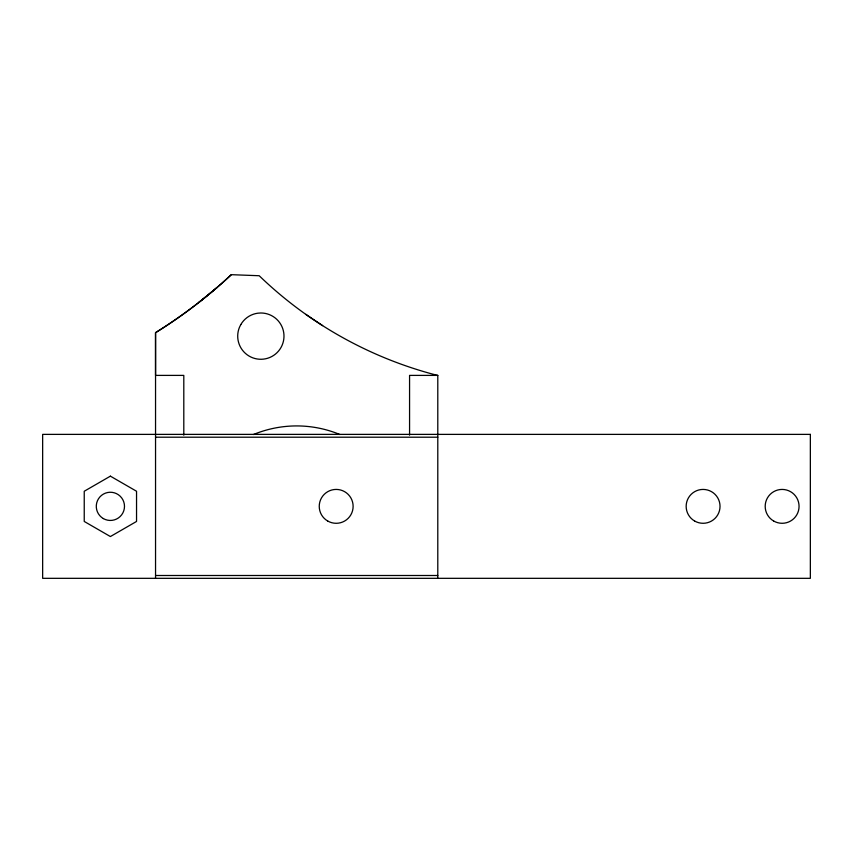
<?xml version="1.0" encoding="UTF-8"?>
<svg xmlns="http://www.w3.org/2000/svg" width="853" height="853" viewBox="0 0 853 853"><rect width="100%" height="100%" fill="white"/><g stroke="black" fill="none" stroke-linecap="round" stroke-linejoin="round"><path stroke-width="1.28" d="M155.545 578.323L155.545 332.67C182.595 315.823 208.004 296.386 231.323 274.677L259.195 275.732A400.473 400.473 0 0 0 433.164 374.264L437.792 375.395L437.792 578.323M198.76 302.452L217.11 287.461M437.792 375.395L409.568 375.395L409.568 435.179M155.545 437.205L437.792 437.205M155.545 575.498L437.792 575.498M305.832 314.373L322.605 325.633M183.8 435.179L183.8 375.395L155.545 375.395L155.534 332.67A483.214 483.214 0 0 0 231.323 274.677M253.48 434.518A112.884 112.884 0 0 1 339.878 434.518M240.813 324.566L239.469 327.275A23.148 23.148 0 0 0 254.866 358.495A23.148 23.148 0 0 0 283.793 339.153A23.148 23.148 0 0 0 260.847 312.987L257.83 313.19A23.148 23.148 0 0 0 240.813 324.566M110.389 476.155L84.234 491.253L84.234 521.45L110.389 536.548L136.544 521.45L136.544 491.253L110.389 476.155M810.35 434.38L42.65 434.38L42.65 578.323L810.35 578.323L810.35 434.38M327.712 521.023A16.932 16.932 0 0 0 353.121 506.351A16.932 16.932 0 0 0 327.712 491.691A16.932 16.932 0 0 0 327.712 521.023M103.33 518.571A14.117 14.117 0 0 0 124.495 506.351A14.117 14.117 0 0 0 103.33 494.132A14.117 14.117 0 0 0 103.33 518.571M694.63 521.023A16.932 16.932 0 0 0 720.028 506.351A16.932 16.932 0 0 0 694.63 491.691A16.932 16.932 0 0 0 694.63 521.023M773.66 521.023A16.932 16.932 0 0 0 799.058 506.351A16.932 16.932 0 0 0 773.66 491.691A16.932 16.932 0 0 0 773.66 521.023"/></g></svg>
